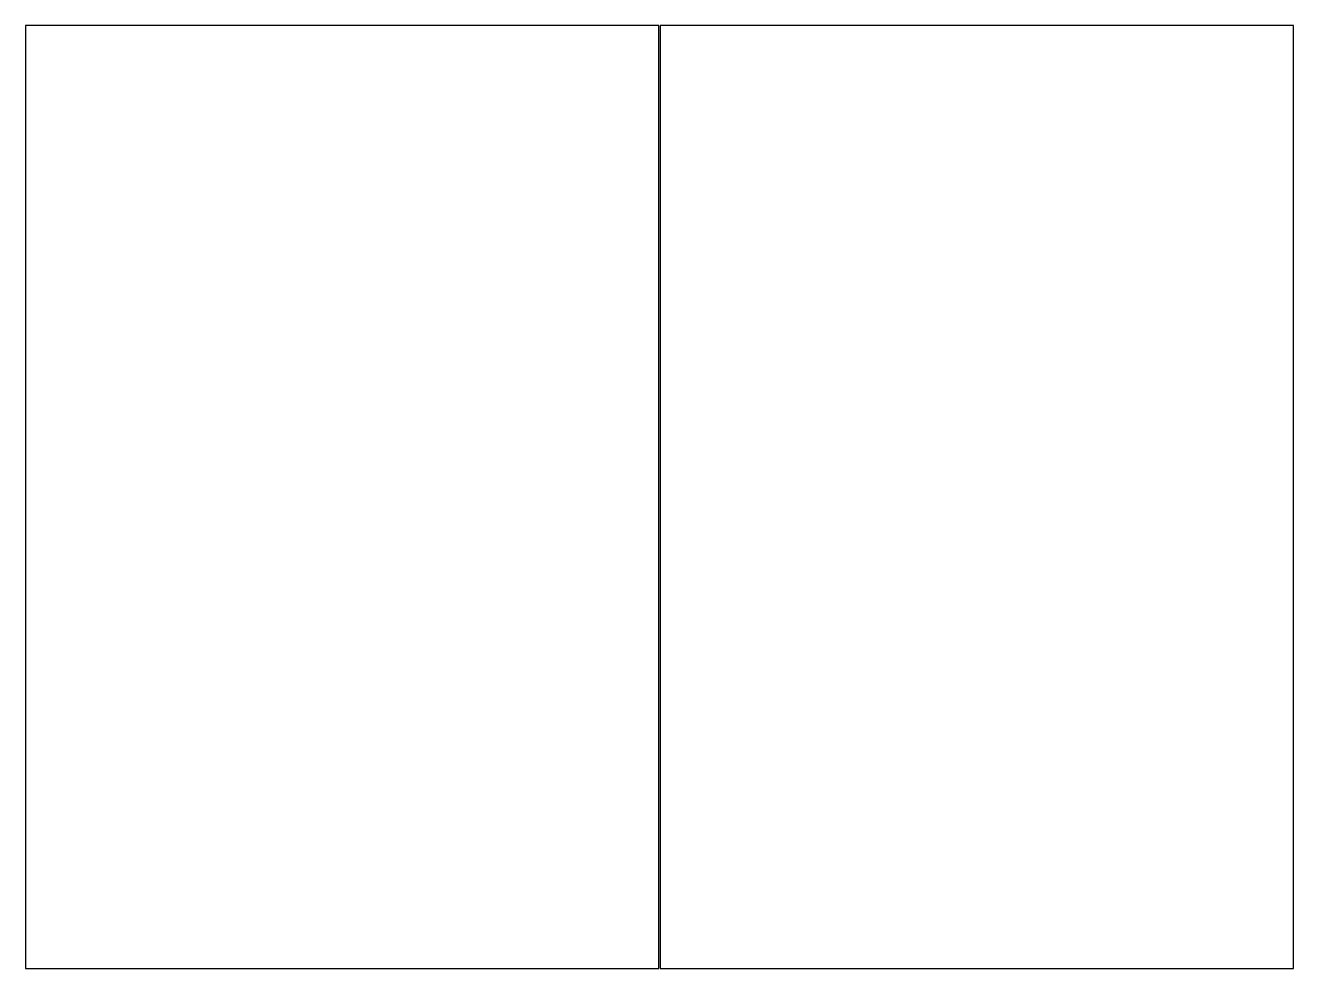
# Model space of a CAD drawing. Header units: millimetres. Extents: x 0 to 450, y 0 to 335.
import ezdxf

# ---------------------------------------------------------------- set-up
doc = ezdxf.new("R2010")
doc.units = ezdxf.units.MM
doc.layers.add('COT', color=7, linetype='Continuous')

msp = doc.modelspace()

# ---------------------------------------------------------------- linework, layer by layer
at = {"layer": 'COT'}
for points in [[(0, 0), (225, 0), (225, 335), (0, 335)], [(225.4, 0), (450.4, 0), (450.4, 335), (225.4, 335)]]:
    msp.add_lwpolyline(points, close=True, dxfattribs=at)

doc.saveas('drawing.dxf')
